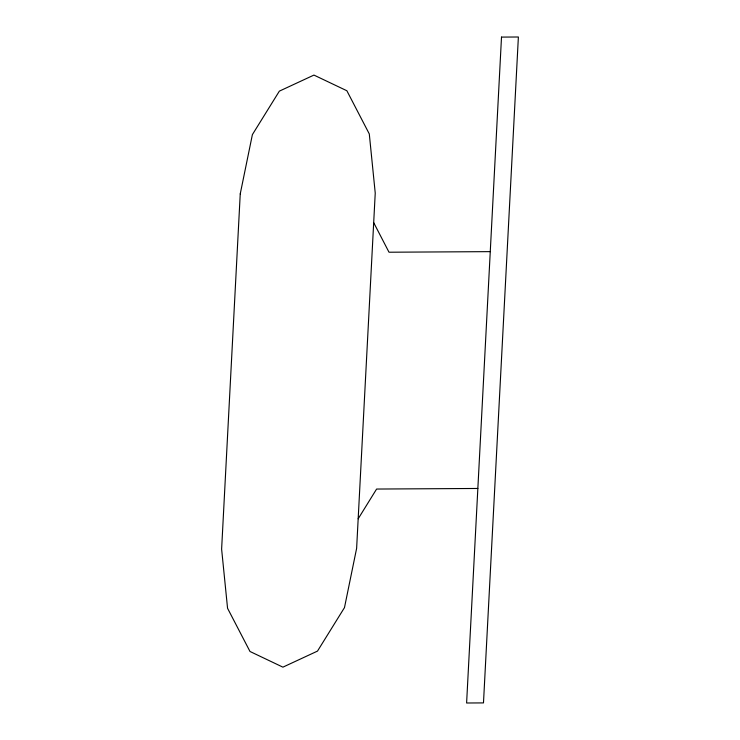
<?xml version="1.0" encoding="UTF-8"?>
<svg xmlns="http://www.w3.org/2000/svg" width="740" height="740" viewBox="0 0 740 740"><rect width="100%" height="100%" fill="white"/><g stroke="black" fill="none" stroke-linecap="round" stroke-linejoin="round"><path stroke-width="1.11" d="M358.169 518.814L376.595 489.048L477.846 488.465M490.259 251.637L389.009 252.22L373.691 222.648M240.241 193.88L221.621 549.126L227.559 608.28L250 651.487L282.911 667.156L317.497 651.098L344.479 607.614L356.625 548.349L375.236 193.103L369.297 133.949L346.866 90.752L313.945 75.082L279.359 91.14L252.386 134.625L240.241 193.88M501.507 37.093L466.607 703L483.479 702.908L518.379 37L501.507 37.093"/></g></svg>
